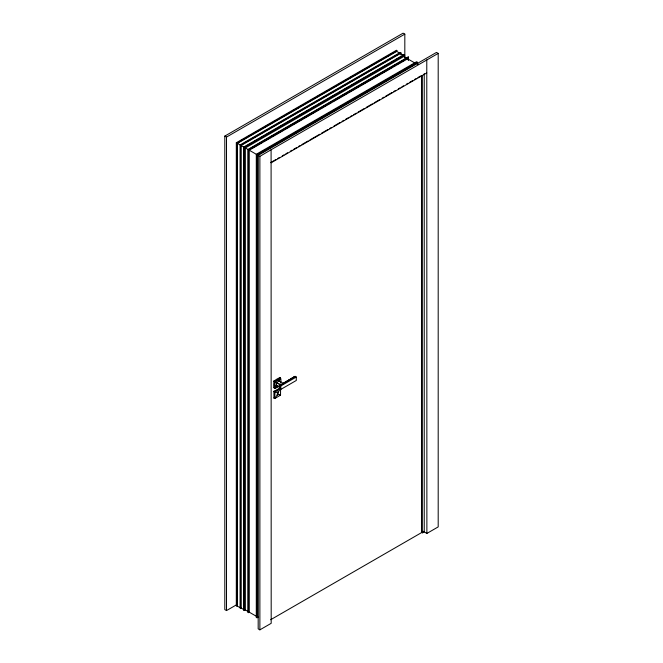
<?xml version="1.0" encoding="UTF-8"?>
<svg xmlns="http://www.w3.org/2000/svg" width="663" height="663" viewBox="0 0 663 663"><rect width="100%" height="100%" fill="white"/><g stroke="black" fill="none" stroke-linecap="round" stroke-linejoin="round"><path stroke-width="0.99" d="M280.59 394.833C278.767 395.438 281.352 394.974 279.902 394.444M278.733 386.023C272.692 391.46 273.579 386.164 273.935 381.109C278.402 378.034 282.289 374.96 280.515 383.048M280.59 388.535L280.524 395.148L274.83 398.504L273.935 398.131L273.935 391.344L279.902 388.137M277.714 392.073L277.291 394.725L274.83 398.504L273.852 397.941M278.095 386.305L274.623 388.294L274.532 381.797L280.499 378.109L278.908 381.291L280.59 378.3L279.604 377.736M283.06 383.653L295.11 376.344L279.612 385.286L279.612 388.725L280.805 389.413L296.295 380.471L296.295 377.032L295.11 376.344L283.076 383.703C278.501 377.446 272.236 385.377 279.869 387.25L276.521 385.286L274.83 388.269L273.852 387.706M277.64 394.924L278.054 394.203L280.292 395.355M278.841 381.258L280.292 378.125M280.524 388.609L278.129 392.314L277.64 392.032M283.018 383.662L280.747 384.971L274.151 380.885M236.011 605.095L226.506 610.582L224.807 609.604L224.807 136.097L403.121 33.15L404.82 34.128L404.82 57.905M224.807 136.097L226.506 137.075L404.82 34.128M236.31 142.736L396.524 50.239L397.187 50.62L236.973 143.117L236.31 142.736L236.31 605.791L240.536 607.714L240.081 607.971L240.081 144.915L400.295 52.418L400.858 52.742L400.858 54.814M240.454 140.995L242.252 139.959M255.678 132.21L258.363 130.661M263.733 127.561L266.418 126.003M280.747 117.732L282.537 116.705M293.278 110.497L295.068 109.47M296.858 108.434L298.657 107.398M301.342 105.848L303.132 104.812M309.397 101.199L311.187 100.163M317.453 96.541L319.243 95.505M332.677 87.756L335.362 86.207M345.208 80.521L347.893 78.972M349.683 77.936L351.473 76.9M362.222 70.701L364.012 69.665M365.802 68.629L367.592 67.593M378.333 61.394L380.123 60.358M386.396 56.745L388.186 55.709M237.42 605.916L237.42 143.382L396.731 51.407L399.839 53.197M237.42 143.382L240.644 145.238L400.858 52.742M244.216 147.302L244.216 609.836L241.1 608.037L241.1 145.504L400.411 53.529L403.518 55.327M245.111 146.78L247.788 145.23M249.578 144.202L251.368 143.167M254.053 141.617L255.843 140.581M257.634 139.545L259.424 138.517M262.109 136.968L263.899 135.932M265.689 134.896L271.954 131.282M278.22 127.661L284.485 124.047M286.275 123.011L288.065 121.984M290.75 120.434L296.121 117.326M297.911 116.298L304.176 112.677M305.966 111.649L308.651 110.099M310.441 109.063L312.232 108.028M314.022 106.992L316.707 105.442M318.497 104.414L320.287 103.378M322.077 102.342L324.762 100.793M326.552 99.765L328.342 98.729M331.028 97.179L332.818 96.143M334.608 95.107L336.398 94.08M339.083 92.53L340.873 91.494M343.558 89.944L345.348 88.908M347.139 87.881L348.929 86.845M351.614 85.295L353.404 84.259M355.194 83.223L365.04 77.546M367.725 75.988L373.095 72.889M374.885 71.861L377.562 70.311M379.352 69.275L381.142 68.239M382.932 67.212L385.617 65.662M387.407 64.626L389.198 63.59M390.988 62.554L393.673 61.004M395.463 59.977L397.253 58.941M399.938 57.391L401.728 56.355M241.1 145.504L244.415 147.418L404.629 54.921L404.629 56.993M248.012 611.46L245.36 609.935L245.36 147.965L403.692 56.554L406.344 58.087M408.549 60.283L408.168 56.96L247.954 149.457L247.954 612.521L249.271 612.189L257.236 616.789L256.291 617.336L256.291 154.272L416.505 61.775L417.259 62.214L417.259 64.286M245.36 147.965L248.335 149.681L408.549 57.175M251.584 148.454L254.261 146.904M256.051 145.877L262.316 142.255M264.106 141.227L270.363 137.606M272.153 136.578L274.838 135.028M276.628 133.992L282.886 130.379M284.676 129.343L290.941 125.73M292.731 124.702L302.568 119.017M304.358 117.981L315.091 111.79M316.881 110.754L318.671 109.718M320.461 108.691L323.138 107.141M324.928 106.105L326.718 105.077M328.508 104.041L331.193 102.492M332.983 101.456L339.241 97.842M341.031 96.815L347.296 93.193M349.086 92.165L359.818 85.966M361.608 84.93L379.493 74.604M381.283 73.568L392.015 67.377M393.805 66.341L395.596 65.305M397.386 64.278L400.071 62.728M401.861 61.692L403.651 60.656M405.433 59.629L407.223 58.593M249.271 612.189L249.271 150.219L407.604 58.808L415.568 63.408M417.259 62.214L257.045 154.711L257.045 617.767L258.18 617.112M438.193 53.396L271.092 149.755L271.192 623.319L259.879 629.85L258.18 628.872L258.18 155.366L436.494 52.418L438.193 53.396L438.193 526.903L426.881 533.433L423.11 531.254M258.18 155.366L259.879 156.344L271.092 149.755M270.661 162.568L276.015 159.476M277.797 158.449L279.587 157.421M282.264 155.871L284.046 154.844M285.836 153.808L287.618 152.78M290.295 151.23L292.076 150.203M293.866 149.175L296.543 147.625M298.325 146.598L300.115 145.57M301.897 144.534L308.146 140.929M309.928 139.901L319.748 134.233M321.53 133.197L327.779 129.592M329.561 128.564L331.351 127.536M334.028 125.987L340.268 122.382M342.058 121.346L343.84 120.318M345.63 119.29L348.307 117.741M350.089 116.713L351.871 115.685M353.661 114.649L356.338 113.108M358.119 112.072L364.368 108.467M366.15 107.439L372.399 103.834M374.189 102.798L379.543 99.707M382.219 98.165L384.001 97.13M385.783 96.102L392.032 92.497M393.822 91.461L395.604 90.433M398.281 88.892L400.062 87.856M401.853 86.828L403.634 85.8M406.311 84.251L408.101 83.223M409.883 82.187L412.56 80.646M414.342 79.618L416.132 78.582M417.914 77.554L420.591 76.005M271.092 162.816L426.781 72.93M280.515 378.391L274.872 381.648L273.852 381.399M273.935 381.109L280.689 385.079L279.612 385.286L280.747 384.971L279.612 385.286L280.805 385.974L296.295 377.032M279.72 389.073L274.532 392.032L273.852 391.634M240.081 607.971L241.1 608.037M404.629 54.921L403.974 54.54L243.76 147.037L243.76 610.093L244.216 609.836M243.76 610.093L244.415 610.474L245.36 609.935M270.661 619.731L421.486 532.654L421.486 75.491M422.919 532.455L423.483 532.124M274.151 391.12L274.863 391.874L274.623 398.529L274.623 391.734L280.292 388.361L279.604 387.963M274.532 388.104L276.579 385.319L274.872 388.162L274.872 381.648L276.579 382.568M418.345 64.145L416.695 63.192L257.617 155.034L257.617 617.444M249.271 150.219L257.236 154.819M277.225 392.753L273.935 391.344M277.225 394.684L277.714 394.966L278.129 394.245L278.054 392.272M256.291 617.336L257.045 617.767M426.781 59.869L426.881 533.433M424.237 73.535L424.237 531.908L422.356 532.994L422.356 75.764M408.168 56.96L408.168 60.068M280.805 385.974L280.805 389.413M259.879 156.344L259.879 629.85M248.335 149.681L248.335 612.736M244.415 147.418L244.415 610.474M240.644 145.238L240.644 608.294M236.973 143.117L236.973 606.173M226.506 137.075L226.506 610.582"/></g></svg>
